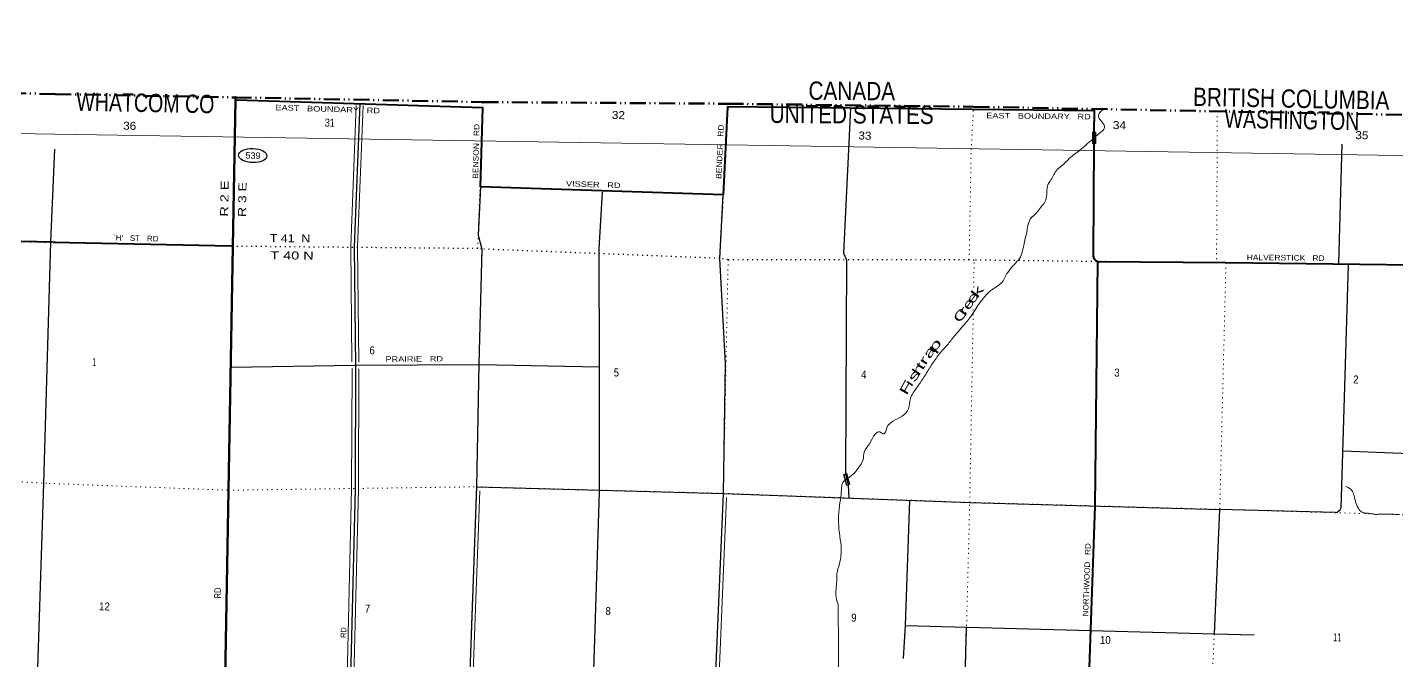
# Model space of a CAD drawing. Header units: feet. Extents: x -489137 to -242534, y 368785 to 558127.
# Drawn here: x -364428 to -334487, y 543103 to 556943 of the extents above; entities that cross this region are included whole.
import ezdxf
from ezdxf.enums import TextEntityAlignment as Align

# ---------------------------------------------------------------- set-up
doc = ezdxf.new("R2010")
doc.units = ezdxf.units.FT
doc.header["$LTSCALE"] = 70
doc.linetypes.add('DASH_DOUBLE_DOT', pattern=[9.2, 5, -1.2, 0.3, -1.2, 0.3, -1.2])
doc.linetypes.add('DOTTED', pattern=[1.5, 0.3, -1.2])
for name, color, linetype, lineweight in [('10', 7, 'DASH_DOUBLE_DOT', 60), ('17', 7, 'Continuous', 25), ('23', 7, 'Continuous', 70), ('26', 7, 'Continuous', 40), ('27', 7, 'Continuous', 13), ('29', 7, 'Continuous', 25), ('31', 7, 'Continuous', 13), ('39', 7, 'Continuous', 13), ('4', 7, 'Continuous', 13), ('6', 7, 'DOTTED', 25), ('61', 7, 'Continuous', 13), ('7', 7, 'DOTTED', 13)]:
    doc.layers.add(name, color=color, linetype=linetype, lineweight=lineweight)
for name, color, linetype in [('12', 7, 'Continuous'), ('30', 7, 'Continuous'), ('41', 7, 'Continuous')]:
    doc.layers.add(name, color=color, linetype=linetype)

msp = doc.modelspace()

# ---------------------------------------------------------------- linework, layer by layer
at = {"layer": '10', "lineweight": 70}
msp.add_line((-363817.11, 555485.35), (-359875.43, 555411.87), dxfattribs=at)
at = {"layer": '10'}
msp.add_lwpolyline([(-363811.31, 555486.15), (-365133, 555515.95), (-370570, 555612.95), (-375765, 555700.95), (-381286, 555778.95), (-386737, 555865.95), (-391540, 555947.95), (-394128.99, 555924.72)], dxfattribs=at)
at = {"layer": '10', "lineweight": 70}
msp.add_lwpolyline([(-359875.43, 555411.87), (-354476.55, 555311.22), (-349120.59, 555273.81), (-343736.95, 555209.52), (-333494.81, 555014.22)], dxfattribs=at)
at = {"layer": '17'}
msp.add_ellipse((-359499.43, 554140.92), major_axis=(-309.09, 9.51), ratio=0.500121, dxfattribs=at)
at = {"layer": '23'}
msp.add_line((-359880.29, 555349.6), (-359875.43, 555411.87), dxfattribs=at)
for points in [[(-359936.94, 552157.31), (-359891.75, 554558.58), (-359880.29, 555349.6)], [(-360122.38, 541481.82), (-360032.53, 546826.7), (-359936.94, 552157.31)]]:
    msp.add_lwpolyline(points, dxfattribs=at)
at = {"layer": '26'}
msp.add_line((-341099.63, 554653.78), (-341101.12, 554403.78), dxfattribs=at)
for points in [[(-341099.63, 554653.78), (-341096.89, 555116.72), (-349121.97, 555209.09), (-349211.45, 553286.34), (-354516.09, 553458.29), (-354471.11, 555187.67), (-359857.94, 555348.93), (-359880.29, 555349.6)], [(-341021.07, 551820.37), (-341032.25, 551825.61), (-341046.23, 551833.8), (-341059.27, 551843.42), (-341071.23, 551854.34), (-341081.99, 551866.45), (-341091.42, 551879.63), (-341099.43, 551893.71), (-341105.92, 551908.56), (-341110.82, 551924), (-341114.08, 551939.87), (-341114.8, 551947.19), (-341115.55, 551972.2), (-341115.4, 551997.19), (-341101.12, 554403.78)], [(-363864.8, 552246.95), (-365279, 552279.4), (-365301.69, 552279.92), (-365329, 552280.29), (-365702.99, 552285.44)], [(-359936.94, 552157.31), (-359961.94, 552157.86), (-363867.49, 552244.5)], [(-341267, 541087.3), (-341077.33, 546480.97), (-341021.07, 551820.37)], [(-333545.53, 551741.28), (-338218.98, 551793.16), (-341021.07, 551820.37)]]:
    msp.add_lwpolyline(points, dxfattribs=at)
at = {"layer": '29'}
for p, q in [((-335750.52, 551792.93), (-335680.88, 554394.04)), ((-335547.57, 551750.3), (-335705.4, 546435.14)), ((-335666.58, 547687.03), (-333608.08, 547608.34)), ((-335830, 546338.91), (-338354.07, 546408.72)), ((-345232.3, 543872.9), (-345273.94, 543151.28)), ((-344086.39, 537227.6), (-343889.48, 543834.69)), ((-338470.65, 543689.17), (-337599.13, 543669.2))]:
    msp.add_line(p, q, dxfattribs=at)
for points in [[(-357160.77, 555282.64), (-357280.94, 552149.18), (-357254.13, 549527.87), (-357262.65, 546858.72), (-357362.69, 542738.4), (-357512.65, 541480.7), (-357643.26, 536306.63), (-357681.85, 534876.63), (-357718.12, 533365.64)], [(-346428.2, 555173.86), (-346580.49, 552009.82), (-346515.05, 551860.75), (-346538.78, 547182.96)], [(-363836.01, 554279.82), (-363923, 552252.95), (-364072, 546975.95), (-364246, 541813.95)], [(-354516.09, 553458.29), (-354573, 552399.02), (-354492.65, 552097.84), (-354558.24, 549591.77), (-354607.59, 546901.2), (-354804.71, 541447.21)], [(-351856.41, 553338.76), (-351933.18, 552105.86), (-351923.84, 549517.29), (-351925.59, 546787.29), (-352090.75, 541506.68)], [(-349438.6, 541318.51), (-349209.49, 546757.68), (-349161.03, 549596.01), (-349287.6, 551893.55), (-349211.45, 553286.34)], [(-359975.2, 549513.06), (-357267.64, 549556.48), (-354538.36, 549577.2), (-351922.48, 549525.36)], [(-346538.78, 547182.96), (-346476.79, 546939.11), (-346462.89, 546652.21)], [(-354607.59, 546901.2), (-349209.49, 546757.68), (-343822.65, 546559.75), (-338354.07, 546408.72)], [(-345141.29, 546608.35), (-345232.3, 543872.9), (-338470.65, 543689.17), (-338354.07, 546408.72)], [(-335830, 546338.91), (-335787.84, 546349.74), (-335747.31, 546374.52), (-335715.79, 546406.06), (-335705.4, 546435.14)]]:
    msp.add_lwpolyline(points, dxfattribs=at)
at = {"layer": '31'}
for p, q in [((-346580.79, 547169.58), (-346508.6, 547189.91)), ((-346513.03, 546928.95), (-346580.79, 547169.58))]:
    msp.add_line(p, q, dxfattribs=at)
msp.add_lwpolyline([(-346570.91, 547164.04), (-346514.13, 547180.03), (-346450.7, 546954.8), (-346507.49, 546938.82)], close=True, dxfattribs=at)
msp.add_lwpolyline([(-346508.6, 547189.91), (-346440.83, 546949.27), (-346513.03, 546928.95)], dxfattribs=at)
at = {"layer": '39'}
for p, q in [((-354535.77, 546811.85), (-354727.79, 541498.81)), ((-349361.38, 541369.54), (-349138.28, 546665.87))]:
    msp.add_line(p, q, dxfattribs=at)
for points in [[(-357237.55, 555237.86), (-357355.96, 552150.23), (-357330.2, 549631.91)], [(-357087.65, 555232.11), (-357205.92, 552148.13), (-357180.14, 549627.73)], [(-357329.26, 549486.36), (-357337.65, 546859.76), (-357437.58, 542743.76), (-357584.28, 541513.46)], [(-357179.27, 549480.04), (-357187.65, 546857.69), (-357287.8, 542733.04), (-357432.75, 541517.33)], [(-346700.02, 544328.11), (-346680.08, 541385.16), (-347103.7, 541395.91), (-347117.97, 541293.88), (-347146.59, 541089.18)]]:
    msp.add_lwpolyline(points, dxfattribs=at)
for points in [[(-340898.5, 555143.01), (-340953.78, 555107.7), (-341008.47, 555003.59), (-340930.45, 554876.51), (-340872.21, 554768.05), (-341025.22, 554597.16), (-341064.74, 554562.1)], [(-341140.31, 554495.03), (-341212.44, 554431.02), (-341473.41, 554213.78), (-341608.85, 554109.31), (-341693.38, 554026.06), (-341790.19, 553934.95), (-341913.61, 553826.19), (-342045.29, 553614.38), (-342118.66, 553486.37), (-342141.96, 553246.03), (-342185.16, 553113.35), (-342263.94, 553015.81), (-342353.24, 552898.24), (-342499.71, 552749.47), (-342551.29, 552602.81), (-342574.13, 552477.81), (-342640.96, 552183.71), (-342679.06, 552006.4), (-342758.92, 551858.3), (-342882.94, 551721.21), (-343022.13, 551535.86), (-343120.58, 551367.9), (-343346.17, 551200.52), (-343519.4, 551028.02), (-343712.9, 550756.78), (-343823.53, 550585.01), (-343922.92, 550467.66), (-344045.06, 550324.46), (-344158.87, 550193.23), (-344316.48, 549996.13), (-344450.85, 549847.12), (-344619.15, 549621.9), (-344765.38, 549390.15), (-344921.9, 549148.5), (-345057.23, 548954.99), (-345120.44, 548830.81), (-345157.46, 548608.96), (-345300.21, 548445.95), (-345504.42, 548334.8), (-345634.71, 548187.73), (-345706.15, 548055.63), (-345785.95, 548099.77), (-345891.9, 548053.39), (-346009.28, 547849.38), (-346128.38, 547659.57), (-346152.01, 547498.16), (-346263.03, 547308.19), (-346339.88, 547206.56), (-346479.57, 547092.06), (-346482.64, 547089.85)], [(-346482.64, 547089.85), (-346596.69, 546995.31), (-346620.43, 546922.94), (-346632.38, 546741.05), (-346670.1, 546486.83), (-346672.66, 545893.93), (-346636.3, 545611.88), (-346636.8, 545399.39), (-346670.9, 545219.98), (-346726.09, 544998.51), (-346729.63, 544832.63), (-346744.91, 544494.98), (-346700.02, 544328.11)], [(-335596.36, 546910.5), (-335465.07, 546820.77), (-335418.98, 546710.53), (-335376.03, 546547.75), (-335310.32, 546410.81), (-335221.09, 546336.12), (-335132.49, 546326.2), (-335043.98, 546312.24), (-334931.27, 546297.77), (-334830.22, 546303.79), (-334668.78, 546302.48), (-334553.78, 546300.12), (-334426.72, 546295.48)]]:
    msp.add_spline(points, degree=3, dxfattribs=at)
at = {"layer": '4'}
msp.add_lwpolyline([(-485080.46, 556942.8), (-454770.68, 556296.26), (-424457.62, 555691.58), (-394141.55, 555128.56), (-363825.83, 554607.27), (-333509.43, 554127.66), (-303192.4, 553689.76), (-272874.8, 553293.56), (-242556.67, 552939.06)], dxfattribs=at)
msp.add_lwpolyline([(-485080.46, 556942.8), (-454770.68, 556296.26), (-424457.62, 555691.58), (-394141.55, 555128.56), (-363825.83, 554607.27), (-333509.43, 554127.66), (-303192.4, 553689.76), (-272874.8, 553293.56), (-242556.67, 552939.06)], dxfattribs=at)
at = {"layer": '6'}
for points in [[(-359878.97, 555440.67), (-359891.75, 554558.58), (-359936.94, 552157.31), (-360032.53, 546826.7), (-360122.38, 541481.78), (-360214.58, 536120.76), (-360349.55, 530742.4), (-360372.94, 529513.65)], [(-365699.98, 552285.41), (-365304, 552279.95), (-363864.8, 552246.95)], [(-333545.53, 551741.28), (-338218.98, 551793.16), (-338424.81, 551795.37), (-343723.75, 551855.89), (-343834.58, 551864.25), (-349104.57, 551863.46), (-349287.6, 551893.55), (-354492.65, 552097.84), (-354579.23, 552107.72), (-359936.94, 552157.31), (-363871.41, 552246.46)]]:
    msp.add_lwpolyline(points, dxfattribs=at)
at = {"layer": '61'}
for p, q in [((-341140.29, 554403.92), (-341139.36, 554653.92)), ((-341139.36, 554653.92), (-341064.37, 554653.65))]:
    msp.add_line(p, q, dxfattribs=at)
msp.add_lwpolyline([(-341064.37, 554653.65), (-341065.29, 554403.65), (-341140.29, 554403.92)], dxfattribs=at)
msp.add_lwpolyline([(-341131.39, 554645.89), (-341072.39, 554645.68), (-341073.25, 554411.67), (-341132.26, 554411.88)], close=True, dxfattribs=at)
at = {"layer": '7'}
msp.add_line((-343734.95, 551256.15), (-343723.75, 551855.89), dxfattribs=at)
for points in [[(-354579.23, 552107.72), (-354497.21, 554437.39), (-354476.55, 555311.22)], [(-349120.59, 555273.81), (-349143.79, 554375.75), (-349287.6, 551893.55)], [(-343834.58, 551864.25), (-343791.45, 554263.53), (-343736.95, 555209.52)], [(-338410.62, 555107.95), (-338411.59, 554211.45), (-338424.81, 551795.37)], [(-355140.78, 528891.84), (-355073.9, 530819.97), (-354916.52, 536207.99), (-354804.71, 541447.21), (-354607.59, 546901.2), (-354492.65, 552097.84)], [(-349104.57, 551863.46), (-349209.49, 546757.68), (-349438.6, 541318.51), (-349527, 535852.16), (-349678.54, 531422.81)], [(-338218.98, 551793.16), (-338354.07, 546408.72), (-338595.63, 540953.61), (-338740.42, 535587.58), (-338962, 530217.07), (-338995.42, 528732.46)], [(-344276.83, 532074.83), (-344134.87, 535712.81), (-343958.65, 541132.84), (-343822.65, 546559.75), (-343743.76, 550784.37)], [(-394281.71, 547290.9), (-391746, 547239.95), (-386962, 547393.95), (-381547, 547442.95), (-376250, 547375.95), (-370842, 547219.95), (-365386, 547057.95), (-363951.83, 546974.94)], [(-363952.46, 546975.35), (-360032.53, 546826.7), (-354607.59, 546901.2), (-349209.49, 546757.68), (-343822.65, 546559.75), (-338354.07, 546408.72), (-333628.33, 546270.4)]]:
    msp.add_lwpolyline(points, dxfattribs=at)

# ---------------------------------------------------------------- texts
at = {"layer": '10', "width": 0.85}
msp.add_text('CANADA', height=400, rotation=359.6, dxfattribs=at).set_placement((-345455.01, 555347.94), align=Align.RIGHT)
at = {"layer": '10'}
for s, rotation, width, p in [('BRITISH COLUMBIA', 358.908, 0.85, (-338942.06, 555227.61)), ('UNITED STATES', 359.6, 0.85, (-348197.39, 554855.62)), ('WASHINGTON', 358.908, 0.8, (-338253, 554750.58))]:
    msp.add_text(s, height=400, rotation=rotation, dxfattribs=dict(at, width=width)).set_placement(p)
at = {"layer": '12', "width": 0.8}
msp.add_text('WHATCOM CO', height=400, rotation=358.932, dxfattribs=at).set_placement((-360342.53, 555064.83), align=Align.RIGHT)
at = {"layer": '17', "width": 1.05}
msp.add_text('539', height=140, rotation=358.424, dxfattribs=at).set_placement((-359495.93, 554072.49), align=Align.CENTER)
at = {"layer": '17', "width": 0.8}
msp.add_text('RD', height=150, rotation=89.037, dxfattribs=at).set_placement((-360194.76, 544459.86))
at = {"layer": '27'}
for s, rotation, width, p in [('EAST   BOUNDARY   RD', 358.285, 1.25, (-359004.41, 555131.79)), ('BENSON   RD', 88.51, 1.15, (-354573.36, 553633.18)), ('BENDER   RD', 87.336, 1.15, (-349254.62, 553629.11)), ('EAST   BOUNDARY   RD', 359.341, 1.25, (-343461.09, 554957.4)), ('VISSER   RD', 358.143, 1.25, (-352651.68, 553467.89)), ("`H'   ST   RD", 358.702, 1.1, (-362555, 552286.65)), ('HALVERSTICK   RD', 359.364, 1.15, (-337764.8, 551858.12)), ('NORTHWOOD   RD', 87.986, 1.1, (-341232.21, 544068.3))]:
    msp.add_text(s, height=120, rotation=rotation, dxfattribs=dict(at, width=width)).set_placement(p)
at = {"layer": '30'}
for s, rotation, width, p in [('PRAIRIE   RD', 0.435, 1.25, (-356598.09, 549631.57)), ('RD', 88.609, 0.8, (-357457.73, 543598.91))]:
    msp.add_text(s, height=120, rotation=rotation, dxfattribs=dict(at, width=width)).set_placement(p)
at = {"layer": '41'}
for s, rotation, width, p in [('k', 52.141, 1.95, (-343660.24, 551006.01)), ('e', 57.37, 1.55, (-343836.62, 550745.72)), ('e', 54.905, 1.65, (-343751.16, 550877.69)), ('C', 49.572, 1.6, (-344053.46, 550468.69)), ('r', 54.093, 1.85, (-343929.11, 550614.88)), ('p', 50.678, 1.9, (-344597.96, 549823.01)), ('r', 57.739, 1.75, (-344784.69, 549546.97)), ('a', 54.793, 1.75, (-344698.87, 549682.52)), ('s', 56.521, 1.85, (-345027.3, 549172)), ('h', 57.148, 1.65, (-344932.02, 549316.42)), ('t', 57.76, 1.5, (-344846.75, 549448.57)), ('F', 60.017, 1.8, (-345205.32, 548887.28)), ('i', 55.098, 1.45, (-345092, 549079.12))]:
    msp.add_text(s, height=200, rotation=rotation, dxfattribs=dict(at, width=width)).set_placement(p)
at = {"layer": '6'}
for s, rotation, width, p in [('R 2 E', 88.922, 1.35, (-360039.93, 552804.75)), ('R 3 E', 88.922, 1.3, (-359649.57, 552797.3)), ('T 41  N', 359.47, 1.15, (-359125.71, 552249.8)), ('T 40 N', 359.47, 1.35, (-359116.16, 551874.7))]:
    msp.add_text(s, height=175, rotation=rotation, dxfattribs=dict(at, width=width)).set_placement(p)
at = {"layer": '7'}
for s, width, p in [('32', 1.1, (-351362.6, 554935.39)), ('36', 1.1, (-362049.62, 554700.77)), ('31', 0.85, (-357705.31, 554769.67)), ('34', 1.1, (-340407.11, 554714.06)), ('33', 1.1, (-345972.89, 554486.16)), ('35', 1.1, (-335106.44, 554494.66))]:
    msp.add_text(s, height=175, rotation=358.424, dxfattribs=dict(at, width=width)).set_placement(p, align=Align.RIGHT)
for s, rotation, width, p in [('1', 358.424, 0.45, (-363005.76, 549546.2)), ('6', 358.424, 0.9, (-356949.63, 549798.86)), ('5', 358.424, 0.9, (-351609.26, 549314.51)), ('4', 358.424, 0.9, (-346199, 549267.88)), ('3', 358.424, 0.9, (-340663.7, 549311.78)), ('2', 358.424, 0.9, (-335438.92, 549161.57)), ('12', 358.821, 0.9, (-362861.64, 544201.43)), ('7', 358.424, 0.9, (-357051.96, 544152.68)), ('8', 358.424, 0.9, (-351789.15, 544100.99)), ('9', 358.424, 0.9, (-346417.32, 543955.99)), ('10', 358.821, 0.9, (-340975.02, 543468.01)), ('11', 358.821, 0.65, (-335876.35, 543524.44))]:
    msp.add_text(s, height=175, rotation=rotation, dxfattribs=dict(at, width=width)).set_placement(p)

doc.saveas('drawing.dxf')
